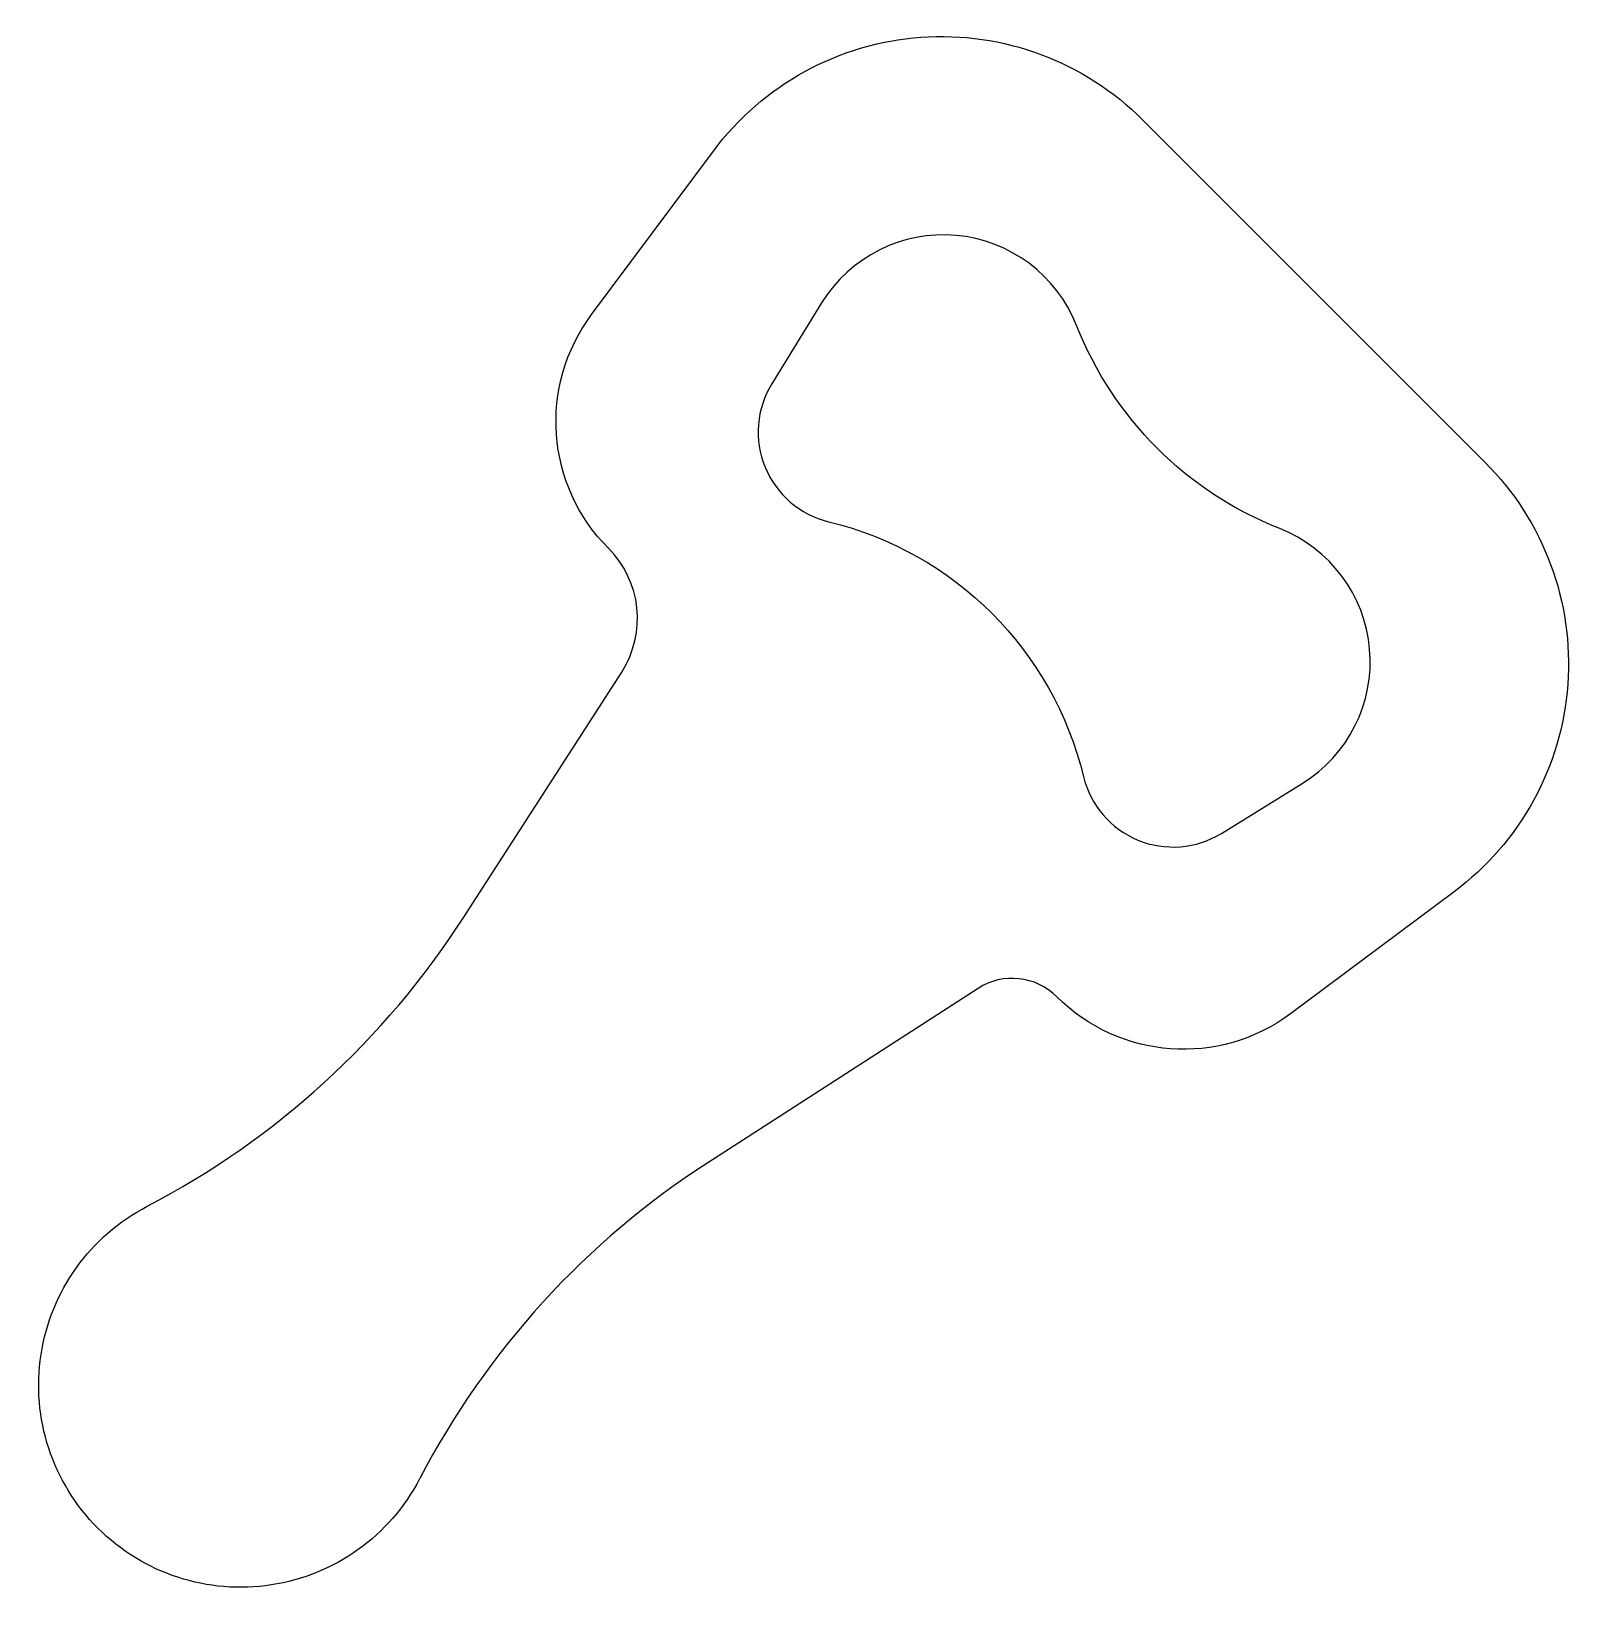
# Model space of a CAD drawing. Header units: centimetres. Extents: x -6.5 to 6.5, y -6.5 to 6.6.
import ezdxf

# ---------------------------------------------------------------- set-up
doc = ezdxf.new("R2010")
doc.units = ezdxf.units.CM
doc.header["$MEASUREMENT"] = 0
doc.layers.add('Layer 1', color=7, linetype='Continuous')

msp = doc.modelspace()

# ---------------------------------------------------------------- linework, layer by layer
at = {"layer": 'Layer 1'}
for points, knots in [([(5.7182, 2.99815), (5.7182, 2.99815), (2.85115, 5.8652), (2.85115, 5.8652), (2.85115, 5.8652), (2.36223, 6.35415), (1.68481, 6.60648), (0.99512, 6.5564), (0.99512, 6.5564), (0.3054, 6.50631), (-0.32838, 6.15884), (-0.74168, 5.60448), (-0.74168, 5.60448), (-0.74168, 5.60448), (-1.76212, 4.23508), (-1.76212, 4.23508), (-1.76212, 4.23508), (-2.20667, 3.63863), (-2.14627, 2.80636), (-1.62028, 2.28031), (-1.62028, 2.28031), (-1.34403, 2.00411), (-1.29812, 1.57279), (-1.50958, 1.24457), (-1.50958, 1.24457), (-1.50958, 1.24457), (-2.83684, -0.81431), (-2.83684, -0.81431), (-2.83684, -0.81431), (-3.49367, -1.8337), (-4.40476, -2.66428), (-5.48005, -3.22493), (-5.48005, -3.22493), (-5.95746, -3.47366), (-6.2878, -3.93494), (-6.36953, -4.4671), (-6.36953, -4.4671), (-6.45147, -4.9992), (-6.27481, -5.53824), (-5.89421, -5.91884), (-5.89421, -5.91884), (-5.51321, -6.30008), (-4.97412, -6.47653), (-4.44226, -6.3948), (-4.44226, -6.3948), (-3.91032, -6.3131), (-3.44904, -5.98298), (-3.20046, -5.50575), (-3.20046, -5.50575), (-3.20046, -5.50575), (-3.19982, -5.50472), (-3.19982, -5.50472), (-3.19982, -5.50472), (-2.63943, -4.42935), (-1.80864, -3.51852), (-0.78944, -2.86151), (-0.78944, -2.86151), (-0.78944, -2.86151), (1.47357, -1.40281), (1.47357, -1.40281), (1.47357, -1.40281), (1.68278, -1.26808), (1.95752, -1.2974), (2.13352, -1.47345), (2.13352, -1.47345), (2.65935, -1.99931), (3.49163, -2.05985), (4.08813, -1.61535), (4.08813, -1.61535), (4.08813, -1.61535), (5.45751, -0.59488), (5.45751, -0.59488), (5.45751, -0.59488), (6.01184, -0.18157), (6.35932, 0.45216), (6.40945, 1.14192), (6.40945, 1.14192), (6.45951, 1.83163), (6.20736, 2.50899), (5.7182, 2.99815)], [0, 0, 0, 0, 0.04761905, 0.04761905, 0.04761905, 0.04761905, 0.0952381, 0.0952381, 0.0952381, 0.0952381, 0.14285714, 0.14285714, 0.14285714, 0.14285714, 0.19047619, 0.19047619, 0.19047619, 0.19047619, 0.23809524, 0.23809524, 0.23809524, 0.23809524, 0.28571429, 0.28571429, 0.28571429, 0.28571429, 0.33333333, 0.33333333, 0.33333333, 0.33333333, 0.38095238, 0.38095238, 0.38095238, 0.38095238, 0.42857143, 0.42857143, 0.42857143, 0.42857143, 0.47619048, 0.47619048, 0.47619048, 0.47619048, 0.52380952, 0.52380952, 0.52380952, 0.52380952, 0.57142857, 0.57142857, 0.57142857, 0.57142857, 0.61904762, 0.61904762, 0.61904762, 0.61904762, 0.66666667, 0.66666667, 0.66666667, 0.66666667, 0.71428571, 0.71428571, 0.71428571, 0.71428571, 0.76190476, 0.76190476, 0.76190476, 0.76190476, 0.80952381, 0.80952381, 0.80952381, 0.80952381, 0.85714286, 0.85714286, 0.85714286, 0.85714286, 0.9047619, 0.9047619, 0.9047619, 0.9047619, 1, 1, 1, 1]), ([(4.18642, 0.31134), (4.18642, 0.31134), (3.50988, -0.1053), (3.50988, -0.1053), (3.50988, -0.1053), (3.29948, -0.23481), (3.04001, -0.2558), (2.81151, -0.16187), (2.81151, -0.16187), (2.58331, -0.06778), (2.41376, 0.12986), (2.35569, 0.37002), (2.35569, 0.37002), (2.10045, 1.42423), (1.27762, 2.24727), (0.22362, 2.50251), (0.22362, 2.50251), (0.22362, 2.50251), (0.22259, 2.50272), (0.22259, 2.50272), (0.22259, 2.50272), (-0.01739, 2.56074), (-0.215, 2.73031), (-0.30914, 2.95876), (-0.30914, 2.95876), (-0.40299, 3.1872), (-0.38206, 3.44665), (-0.25249, 3.65707), (-0.25249, 3.65707), (-0.25249, 3.65707), (0.16436, 4.33358), (0.16436, 4.33358), (0.16436, 4.33358), (0.40222, 4.71963), (0.8377, 4.93823), (1.28934, 4.89841), (1.28934, 4.89841), (1.7408, 4.85859), (2.13124, 4.56707), (2.29806, 4.14517), (2.29806, 4.14517), (2.60532, 3.36743), (3.22066, 2.75211), (3.99819, 2.44485), (3.99819, 2.44485), (4.41986, 2.27822), (4.7114, 1.88803), (4.75122, 1.43634), (4.75122, 1.43634), (4.79102, 0.98473), (4.57242, 0.5492), (4.18642, 0.31134)], [0, 0, 0, 0, 0.07142857, 0.07142857, 0.07142857, 0.07142857, 0.14285714, 0.14285714, 0.14285714, 0.14285714, 0.21428571, 0.21428571, 0.21428571, 0.21428571, 0.28571429, 0.28571429, 0.28571429, 0.28571429, 0.35714286, 0.35714286, 0.35714286, 0.35714286, 0.42857143, 0.42857143, 0.42857143, 0.42857143, 0.5, 0.5, 0.5, 0.5, 0.57142857, 0.57142857, 0.57142857, 0.57142857, 0.64285714, 0.64285714, 0.64285714, 0.64285714, 0.71428571, 0.71428571, 0.71428571, 0.71428571, 0.78571429, 0.78571429, 0.78571429, 0.78571429, 0.85714286, 0.85714286, 0.85714286, 0.85714286, 1, 1, 1, 1])]:
    msp.add_open_spline(points, degree=3, knots=knots, dxfattribs=at)

doc.saveas('drawing.dxf')
